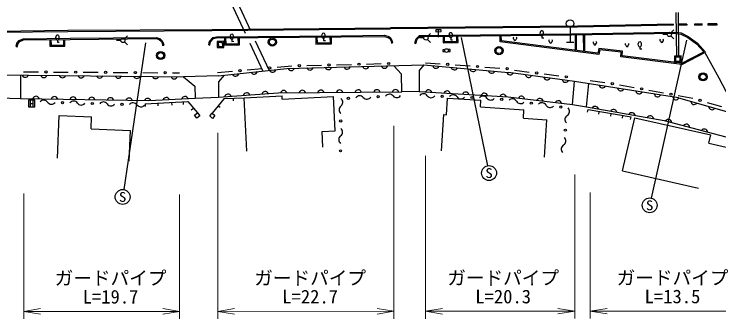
# Model space of a CAD drawing. Units: millimetres, scale not verified. Extents: x 40000 to 680000, y 20000 to 380000.
# Drawn here: x 196314 to 290910, y 256254 to 297143 of the extents above; entities that cross this region are included whole.
import ezdxf
from ezdxf.enums import TextEntityAlignment as Align

# ---------------------------------------------------------------- set-up
doc = ezdxf.new("R2010")
doc.units = ezdxf.units.MM
doc.header["$LTSCALE"] = 1000
doc.linetypes.add('DASHED', pattern=[7.5, 6, -1.5])
for name, color, linetype, lineweight in [('M-BGD', 7, 'Continuous', 25), ('M-BGD-EXST', 7, 'Continuous', 25), ('M-STR-HTXT', 7, 'Continuous', 13), ('M-STR-STRC', 7, 'Continuous', 25)]:
    doc.layers.add(name, color=color, linetype=linetype, lineweight=lineweight)
doc.styles.add('ＭＳ ゴシック', font='')
doc.styles.get('ＭＳ ゴシック').set_extended_font_data('MS Gothic')

# ---------------------------------------------------------------- blocks, each defined once
blk = doc.blocks.new('open_arrow')
at = {"color": 0, "linetype": 'Continuous', "lineweight": -2}
blk.add_lwpolyline([(7.5, 1.25), (0, 0), (7.5, -1.25)], dxfattribs=at)

msp = doc.modelspace()

# ---------------------------------------------------------------- linework, layer by layer
at = {"layer": 'M-BGD', "linetype": 'DASHED'}
for p, q in [((221618, 306830), (229692, 289503)), ((222344, 307168), (230532, 289593)), ((285251, 291371), (285089, 307204)), ((285551, 291375), (285389, 307207)), ((250701, 286757), (248355, 286730)), ((194278, 285896), (197168, 285827)), ((220633, 285855), (223770, 286018)), ((271252, 285001), (273157, 284701))]:
    msp.add_line(p, q, dxfattribs=at)
at = {"layer": 'M-BGD'}
for p, q in [((223473, 294091), (240209, 294248)), ((240209, 294248), (246023, 294308)), ((246023, 294308), (246596, 294148)), ((250258, 293845), (250716, 294276)), ((250716, 294276), (271107, 294499)), ((250776, 294126), (271109, 294349)), ((261568, 293403), (261547, 294244)), ((261715, 293536), (261697, 294246)), ((271107, 294499), (284988, 294726)), ((271109, 294349), (284979, 294576)), ((271596, 294357), (271622, 292282)), ((271746, 294360), (271772, 292263)), ((272699, 294375), (272727, 292142)), ((272849, 294378), (272877, 292123)), ((284979, 294576), (285812, 294468)), ((284988, 294726), (285856, 294614)), ((285812, 294468), (286720, 294019)), ((285856, 294614), (286798, 294147)), ((196584, 292802), (196703, 293256)), ((196703, 293256), (196997, 293583)), ((196839, 293183), (197088, 293460)), ((196997, 293583), (197552, 293838)), ((197088, 293460), (197586, 293688)), ((197552, 293838), (203847, 293904)), ((197586, 293688), (203849, 293754)), ((201110, 293725), (201133, 292821)), ((201260, 293727), (201279, 292973)), ((202994, 293003), (202988, 293745)), ((203145, 292856), (203138, 293746)), ((203847, 293904), (215389, 294019)), ((203849, 293754), (215368, 293869)), ((215368, 293869), (215783, 293745)), ((215389, 294019), (215857, 293880)), ((215783, 293745), (216043, 293517)), ((215857, 293880), (216164, 293610)), ((216043, 293517), (216188, 293224)), ((216164, 293610), (216332, 293271)), ((216332, 293271), (216389, 292957)), ((222446, 293003), (222519, 293514)), ((222519, 293514), (223001, 293985)), ((222595, 292981), (222660, 293442)), ((222660, 293442), (223076, 293848)), ((223001, 293985), (223473, 294091)), ((223076, 293848), (223491, 293941)), ((223491, 293941), (240211, 294098)), ((224552, 293951), (224568, 293007)), ((224702, 293952), (224715, 293158)), ((226431, 293175), (226409, 293968)), ((226586, 293026), (226559, 293970)), ((236807, 294066), (236833, 293118)), ((236957, 294067), (236979, 293271)), ((236979, 293271), (238771, 293298)), ((238771, 293298), (238753, 294084)), ((238925, 293151), (238903, 294086)), ((240211, 294098), (246003, 294158)), ((246003, 294158), (246525, 294012)), ((246525, 294012), (246767, 293811)), ((246596, 294148), (246882, 293911)), ((246767, 293811), (246891, 293608)), ((246882, 293911), (247033, 293662)), ((246891, 293608), (246957, 293241)), ((246957, 293241), (247105, 293267)), ((247033, 293662), (247105, 293267)), ((250078, 293255), (250258, 293845)), ((250078, 293255), (250222, 293212)), ((250222, 293212), (250390, 293763)), ((250390, 293763), (250776, 294126)), ((253894, 294161), (253911, 293303)), ((253911, 293303), (255895, 293326)), ((254044, 294162), (254058, 293454)), ((254058, 293454), (255743, 293474)), ((255743, 293474), (255736, 294181)), ((255895, 293326), (255886, 294182)), ((274803, 291728), (261568, 293403)), ((274681, 291895), (261715, 293536)), ((286720, 294019), (287918, 293151)), ((286798, 294147), (288019, 293264)), ((288019, 293264), (289117, 292042)), ((196584, 292802), (196729, 292764)), ((196729, 292764), (196839, 293183)), ((201133, 292821), (203145, 292856)), ((201279, 292973), (202994, 293003)), ((216188, 293224), (216241, 292930)), ((216241, 292930), (216389, 292957)), ((222446, 293003), (222595, 292981)), ((224568, 293007), (226586, 293026)), ((224715, 293158), (226431, 293175)), ((236833, 293118), (238925, 293151)), ((274790, 292507), (274681, 291895)), ((277953, 292157), (274790, 292507)), ((274913, 292342), (274803, 291728)), ((277795, 292023), (274913, 292342)), ((287918, 293151), (288877, 292086)), ((277762, 291399), (277795, 292023)), ((285950, 290387), (277762, 291399)), ((277919, 291531), (277953, 292157)), ((285922, 290541), (277919, 291531)), ((285922, 290541), (288877, 292086)), ((285950, 290387), (289117, 292042)), ((289029, 291996), (290902, 288589)), ((243590, 290447), (245590, 290497)), ((251526, 290625), (253521, 290479)), ((223635, 289290), (225626, 289472)), ((223729, 288865), (232928, 289850)), ((227618, 289654), (229610, 289836)), ((231602, 290018), (233593, 290200)), ((232928, 289850), (251309, 290320)), ((235593, 290250), (237592, 290299)), ((239591, 290349), (241591, 290398)), ((248302, 289076), (247267, 290216)), ((251309, 290320), (250700, 289580)), ((250700, 289580), (250701, 286757)), ((251309, 290320), (262672, 289306)), ((255515, 290332), (257510, 290185)), ((259505, 290038), (261499, 289891)), ((263483, 289634), (265466, 289376)), ((193891, 289000), (219050, 288745)), ((197184, 288967), (197168, 285827)), ((197592, 289401), (199592, 289388)), ((201592, 289375), (203592, 289362)), ((205592, 289348), (207592, 289335)), ((209592, 289322), (211592, 289309)), ((213591, 289296), (215591, 289283)), ((217591, 289270), (218497, 289264)), ((223729, 288865), (219050, 288745)), ((219050, 288745), (220588, 287474)), ((224504, 288948), (223743, 288047)), ((248355, 286730), (248302, 289076)), ((271545, 288121), (262672, 289306)), ((267449, 289118), (269433, 288861)), ((290902, 288589), (292312, 285860)), ((223743, 288047), (223770, 286018)), ((271252, 285001), (271545, 288121)), ((285467, 285916), (271545, 288121)), ((273157, 284701), (273451, 287819)), ((273630, 288258), (275608, 287962)), ((277586, 287665), (279553, 287303)), ((220588, 287474), (220633, 285855)), ((231751, 286595), (248355, 286730)), ((250701, 286757), (262605, 286044)), ((281520, 286940), (283487, 286578)), ((197168, 285827), (214392, 285537)), ((214392, 285537), (220633, 285855)), ((224488, 285812), (222883, 283849)), ((223770, 286018), (231751, 286595)), ((224488, 285812), (227211, 285918)), ((225695, 285859), (225709, 285508)), ((227211, 285918), (232285, 286175)), ((227572, 278771), (227211, 285918)), ((232307, 285739), (232285, 286175)), ((232307, 285739), (239181, 286087)), ((239414, 281477), (239181, 286087)), ((254336, 283631), (254482, 285879)), ((254482, 285879), (258972, 285589)), ((262605, 286044), (271252, 285001)), ((285454, 286216), (287421, 285854)), ((285467, 285916), (293569, 283590)), ((213889, 285110), (219638, 285405)), ((213889, 285110), (213908, 284753)), ((215597, 285198), (215615, 284841)), ((217446, 285292), (217464, 284936)), ((218989, 285372), (219007, 285015)), ((219638, 285405), (220941, 283879)), ((223703, 284851), (223954, 284645)), ((258914, 284683), (258972, 285589)), ((289340, 285290), (291259, 284727)), ((220093, 284285), (220383, 284532)), ((220544, 283566), (220941, 283879)), ((220941, 283879), (221243, 283494)), ((222568, 283476), (222883, 283849)), ((222883, 283849), (223269, 283524)), ((222883, 283849), (223135, 283644)), ((258914, 284683), (264738, 284307)), ((264667, 283181), (264738, 284307)), ((273157, 284701), (283580, 282870)), ((273282, 283980), (273343, 284338)), ((273343, 284338), (279120, 283353)), ((274790, 283723), (274851, 284081)), ((276395, 283450), (276456, 283807)), ((202121, 277833), (202368, 283531)), ((202368, 283531), (206716, 283343)), ((206647, 281757), (206716, 283343)), ((220847, 283182), (220544, 283566)), ((221243, 283494), (220847, 283182)), ((222954, 283150), (222568, 283476)), ((223269, 283524), (222954, 283150)), ((253673, 278781), (253987, 283653)), ((253987, 283653), (254336, 283631)), ((264667, 283181), (267800, 282979)), ((267481, 277936), (267800, 282979)), ((277953, 283184), (278014, 283542)), ((277980, 276107), (279607, 283248)), ((279060, 282996), (279120, 283353)), ((279607, 283248), (289807, 280925)), ((283580, 282870), (295091, 279792)), ((206647, 281757), (211957, 281527)), ((211779, 277415), (211957, 281527)), ((237659, 281388), (239414, 281477)), ((237766, 279286), (237659, 281388)), ((289559, 279839), (289807, 280925)), ((289559, 279839), (293068, 279040)), ((277980, 276107), (288180, 273783))]:
    msp.add_line(p, q, dxfattribs=at)
for points in [[(223573, 293484), (223581, 292652), (224460, 292661), (224451, 293492)], [(223724, 293335), (223729, 292804), (224308, 292809), (224303, 293341)], [(284940, 291518), (284949, 290691), (285868, 290701), (285859, 291528)], [(285091, 291370), (285097, 290843), (285716, 290850), (285710, 291376)]]:
    msp.add_lwpolyline(points, close=True, dxfattribs=at)
for centre, radius in [((230977, 293388), 550), ((230977, 293388), 400), ((261393, 292251), 550), ((261393, 292251), 400), ((215976, 291588), 550), ((215976, 291588), 400), ((238592, 290324), 150), ((242591, 290423), 150), ((246589, 290521), 150), ((254518, 290405), 150), ((200592, 289381), 150), ((204592, 289355), 150), ((208592, 289329), 150), ((226622, 289563), 150), ((230606, 289927), 150), ((234593, 290225), 150), ((258507, 290112), 150), ((262497, 289818), 150), ((212592, 289303), 150), ((216591, 289276), 150), ((266458, 289247), 150), ((270424, 288732), 150), ((288779, 288726), 550), ((288779, 288726), 400), ((276597, 287813), 150), ((280536, 287122), 150), ((241184, 285857), 150), ((245179, 286063), 150), ((253769, 286120), 150), ((257766, 285959), 150), ((261755, 285710), 150), ((284470, 286397), 150), ((288380, 285572), 150), ((202811, 285267), 150), ((206809, 285149), 150), ((210807, 285031), 150), ((265722, 285194), 150), ((269689, 284678), 150), ((240158, 282806), 150), ((270309, 281571), 150), ((240121, 278806), 150)]:
    msp.add_circle(centre, radius, dxfattribs=at)
for centre, radius, start, end in [((231018, 289786), 439, 204.60626, 347.62181), ((233518, 290004), 439, 199.95585, 342.9714), ((236018, 290068), 439, 199.95585, 342.9714), ((238517, 290132), 439, 199.95585, 342.9714), ((241016, 290196), 439, 199.95585, 342.9714), ((243515, 290260), 439, 199.95585, 342.9714), ((246014, 290324), 439, 199.95585, 342.9714), ((252926, 290316), 439, 193.39705, 336.4126), ((255417, 290094), 439, 193.39705, 336.4126), ((257907, 289871), 439, 193.39705, 336.4126), ((260397, 289649), 439, 193.39705, 336.4126), ((197803, 289100), 439, 197.9105, 340.92605), ((200303, 289074), 439, 197.9105, 340.92605), ((202802, 289049), 439, 197.9105, 340.92605), ((205302, 289024), 439, 197.9105, 340.92605), ((207802, 288998), 439, 197.9105, 340.92605), ((210302, 288973), 439, 197.9105, 340.92605), ((212802, 288948), 439, 197.9105, 340.92605), ((215302, 288922), 439, 197.9105, 340.92605), ((217802, 288897), 439, 197.9105, 340.92605), ((226047, 289253), 439, 204.60626, 347.62181), ((228532, 289519), 439, 204.60626, 347.62181), ((262887, 289427), 439, 193.39705, 336.4126), ((265370, 289087), 439, 190.89297, 333.90852), ((267848, 288756), 439, 190.89297, 333.90852), ((270326, 288426), 439, 190.89297, 333.90852), ((275272, 287670), 439, 189.44834, 332.46389), ((230014, 286330), 439, 22.62949, 165.64504), ((232500, 286462), 439, 18.95856, 161.97411), ((235000, 286482), 439, 18.95856, 161.97411), ((237500, 286503), 439, 18.95856, 161.97411), ((240000, 286523), 439, 18.95856, 161.97411), ((242500, 286543), 439, 18.95856, 161.97411), ((245000, 286564), 439, 18.95856, 161.97411), ((247500, 286584), 439, 18.95856, 161.97411), ((251940, 286543), 439, 15.06141, 158.07696), ((254436, 286394), 439, 15.06141, 158.07696), ((256931, 286244), 439, 15.06141, 158.07696), ((277741, 287277), 439, 189.44834, 332.46389), ((280210, 286884), 439, 189.44834, 332.46389), ((199249, 285679), 439, 17.42538, 160.44093), ((201748, 285633), 439, 17.42538, 160.44093), ((204248, 285586), 439, 17.42538, 160.44093), ((206748, 285540), 439, 17.42538, 160.44093), ((209247, 285493), 439, 17.42538, 160.44093), ((211747, 285447), 439, 17.42538, 160.44093), ((214246, 285400), 439, 17.42538, 160.44093), ((216753, 285518), 439, 21.41644, 164.43199), ((219250, 285645), 439, 21.41644, 164.43199), ((225027, 285969), 439, 22.62949, 165.64504), ((227521, 286149), 439, 22.62949, 165.64504), ((239806, 285310), 625, 306.33984, 52.60005), ((242701, 285560), 625, 39.81467, 146.07487), ((243662, 286360), 625, 219.81467, 326.07487), ((246696, 285766), 625, 39.81467, 146.07487), ((247656, 286566), 625, 219.81467, 326.07487), ((251256, 285845), 625, 34.57512, 140.83532), ((252286, 286554), 625, 214.57512, 320.83532), ((255253, 285685), 625, 34.57512, 140.83532), ((256282, 286394), 625, 214.57512, 320.83532), ((259250, 285525), 625, 34.57512, 140.83532), ((259427, 286095), 439, 15.06141, 158.07696), ((260279, 286234), 625, 214.57512, 320.83532), ((261923, 285945), 439, 15.06141, 158.07696), ((263195, 285145), 625, 29.45331, 135.71351), ((264400, 285687), 439, 11.61688, 154.63243), ((266882, 285388), 439, 11.61688, 154.63243), ((282679, 286491), 439, 189.44834, 332.46389), ((285148, 286098), 439, 189.44834, 332.46389), ((200301, 284966), 625, 35.18033, 141.44053), ((201322, 285686), 625, 215.18033, 321.44053), ((204299, 284848), 625, 35.18033, 141.44053), ((205321, 285568), 625, 215.18033, 321.44053), ((208297, 284730), 625, 35.18033, 141.44053), ((209319, 285451), 625, 215.18033, 321.44053), ((212295, 284612), 625, 35.18033, 141.44053), ((213317, 285333), 625, 215.18033, 321.44053), ((240547, 284303), 625, 126.33984, 232.60005), ((264283, 285759), 625, 209.45331, 315.71351), ((267161, 284628), 625, 29.45331, 135.71351), ((268250, 285243), 625, 209.45331, 315.71351), ((269364, 285088), 439, 11.61688, 154.63243), ((274298, 284333), 439, 8.68687, 151.70242), ((287578, 285452), 439, 182.41681, 325.43236), ((289980, 284760), 439, 182.41681, 325.43236), ((270246, 284099), 625, 299.77202, 46.03222), ((276761, 283907), 439, 8.68687, 151.70242), ((279225, 283482), 439, 8.68687, 151.70242), ((270867, 283014), 625, 119.77202, 226.03222), ((281688, 283056), 439, 8.68687, 151.70242), ((284128, 282580), 439, 3.51873, 146.53428), ((286543, 281934), 439, 3.51873, 146.53428), ((239769, 281310), 625, 306.33984, 52.60005), ((288958, 281288), 439, 3.51873, 146.53428), ((240510, 280303), 625, 126.33984, 232.60005), ((269752, 280129), 625, 299.77202, 46.03222), ((270373, 279044), 625, 119.77202, 226.03222)]:
    msp.add_arc(centre, radius, start, end, dxfattribs=at)
at = {"layer": 'M-BGD-EXST'}
for p, q in [((270937, 295363), (270938, 293344)), ((211114, 293822), (211519, 294227)), ((251785, 294156), (252190, 294561)), ((253276, 295040), (252902, 295036)), ((252902, 295036), (252904, 294786)), ((252904, 294786), (253654, 294794)), ((253651, 295044), (253276, 295040)), ((253287, 294041), (253276, 295040)), ((253654, 294794), (253651, 295044)), ((267147, 294202), (267150, 293952)), ((283973, 294414), (283401, 294413)), ((284462, 294616), (284867, 295022)), ((284463, 294211), (284868, 293806)), ((202132, 293633), (202134, 293383)), ((202134, 293383), (202384, 293385)), ((210625, 293619), (210052, 293619)), ((213966, 293301), (211029, 273603)), ((211114, 293417), (211520, 293012)), ((225552, 293739), (225554, 293489)), ((225554, 293489), (225804, 293491)), ((237840, 293867), (237843, 293617)), ((237843, 293617), (238093, 293620)), ((251296, 293953), (250723, 293953)), ((251785, 293751), (252190, 293346)), ((254920, 293945), (254923, 293695)), ((254923, 293695), (255172, 293697)), ((256335, 294009), (259859, 276794)), ((267150, 293952), (267400, 293955)), ((271443, 293345), (270434, 293344)), ((286540, 293668), (281833, 272466)), ((254136, 292370), (253853, 292367)), ((253853, 292367), (253855, 292117)), ((254852, 292377), (254569, 292374)), ((254855, 292128), (254852, 292377)), ((280300, 292716), (280303, 292466)), ((280303, 292466), (280553, 292469)), ((253855, 292117), (254139, 292120)), ((254572, 292125), (254855, 292128)), ((198228, 285612), (198229, 284725)), ((199115, 285612), (198228, 285612)), ((198450, 285567), (198450, 284769)), ((198450, 285168), (198894, 285169)), ((198894, 284769), (198893, 285568)), ((199115, 284725), (199115, 285612)), ((198229, 284725), (199115, 284725))]:
    msp.add_line(p, q, dxfattribs=at)
for centre, radius in [((270937, 295867), 505), ((251582, 293953), 286), ((284260, 294414), 286), ((210912, 293619), 286), ((254354, 292247), 250), ((260059, 275814), 1000), ((210881, 272614), 1000), ((281616, 271490), 1000)]:
    msp.add_circle(centre, radius, dxfattribs=at)
for centre, start, end in [((263433, 293923), 132.02846, 251.75144), ((263535, 293761), 172.74917, 8.46885), ((263633, 293925), 289.46657, 49.18955), ((268227, 293563), 132.02846, 251.75144), ((268328, 293402), 172.74917, 8.46885), ((268427, 293565), 289.46657, 49.18955), ((274159, 293330), 132.02846, 251.75144), ((274359, 293332), 289.46657, 49.18955), ((283145, 293651), 132.02846, 251.75144), ((283247, 293489), 172.74917, 8.46885), ((283345, 293653), 289.46657, 49.18955), ((274261, 293168), 172.74917, 8.46885), ((278484, 293102), 132.02846, 251.75144), ((278585, 292941), 172.74917, 8.46885), ((278684, 293104), 289.46657, 49.18955)]:
    msp.add_arc(centre, 150, start, end, dxfattribs=at)
for centre in [(202128, 294008), (225548, 294114), (237837, 294242), (254916, 294319), (267143, 294577), (280296, 293091)]:
    msp.add_ellipse(centre, major_axis=(-4, 375), ratio=0.533333, dxfattribs=at)
at = {"layer": 'M-STR-HTXT'}
for p, q in [((247272, 282141), (247285, 256281)), ((223639, 281215), (223652, 256268)), ((251533, 278149), (251544, 256283)), ((271552, 275644), (271562, 256294)), ((197600, 273093), (197609, 256254)), ((218506, 272955), (218515, 256266)), ((273638, 273215), (273647, 256295)), ((273647, 257295), (295961, 257307)), ((197609, 257254), (218514, 257266)), ((223652, 257268), (247285, 257281)), ((251544, 257283), (271562, 257294))]:
    msp.add_line(p, q, dxfattribs=at)
at = {"layer": 'M-STR-STRC'}
for p, q in [((222884, 295100), (246823, 295306)), ((222886, 294950), (246825, 295156)), ((284783, 295802), (284786, 295652)), ((286613, 295804), (285542, 295798)), ((285542, 295798), (285543, 295648)), ((286614, 295654), (285543, 295648)), ((286613, 295804), (286614, 295654)), ((288673, 295816), (287625, 295810)), ((287625, 295810), (287626, 295660)), ((288674, 295666), (287626, 295660)), ((288674, 295666), (288673, 295816)), ((290642, 295827), (289424, 295820)), ((289424, 295820), (289425, 295670)), ((290643, 295677), (289425, 295670)), ((290642, 295827), (290643, 295677)), ((188019, 294781), (203523, 294966)), ((188021, 294631), (203525, 294816)), ((203523, 294966), (222884, 295100)), ((203525, 294816), (222886, 294950))]:
    msp.add_line(p, q, dxfattribs=at)
for points in [[(284783, 295802), (271928, 295545), (246823, 295306)], [(284786, 295652), (271930, 295395), (246825, 295156)]]:
    msp.add_lwpolyline(points, dxfattribs=at)

# ---------------------------------------------------------------- block references
at = {"layer": 'M-STR-HTXT', "xscale": 300, "yscale": 300}
for p in [(197609, 257254), (223652, 257268), (251544, 257283), (273647, 257295)]:
    msp.add_blockref('open_arrow', p, dxfattribs=at)
at = {"layer": 'M-STR-HTXT', "xscale": 300, "yscale": 300, "rotation": 180}
for p in [(218514, 257266), (247285, 257281), (271562, 257294)]:
    msp.add_blockref('open_arrow', p, dxfattribs=at)

# ---------------------------------------------------------------- texts
at = {"layer": 'M-BGD-EXST', "style": 'ＭＳ ゴシック', "width": 1.1}
for p in [(260059, 275814), (210881, 272614), (281616, 271490)]:
    msp.add_text('S', height=1320, rotation=0.03, dxfattribs=at).set_placement(p, align=Align.MIDDLE_CENTER)
at = {"layer": 'M-STR-HTXT', "style": 'ＭＳ ゴシック'}
for s, p in [('ガードパイプ', (209259, 260261)), ('ガードパイプ', (236047, 260275)), ('ガードパイプ', (261953, 260289)), ('ガードパイプ', (284682, 260301)), ('L=19.7', (209260, 257761)), ('L=22.7', (236048, 257775)), ('L=20.3', (261955, 257789)), ('L=13.5', (284684, 257801))]:
    msp.add_text(s, height=1833, rotation=0.03, dxfattribs=at).set_placement(p, align=Align.BOTTOM_CENTER)

doc.saveas('drawing.dxf')
